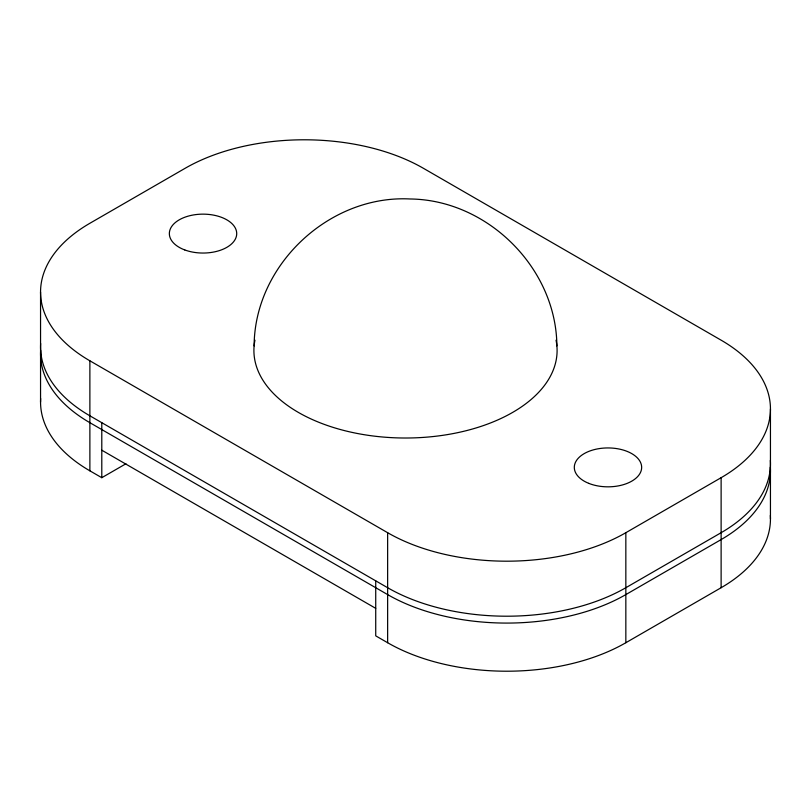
<?xml version="1.0" encoding="UTF-8"?>
<svg xmlns="http://www.w3.org/2000/svg" width="811" height="811" viewBox="0 0 811 811"><rect width="100%" height="100%" fill="white"/><g stroke="black" fill="none" stroke-linecap="round" stroke-linejoin="round"><path stroke-width="1.22" d="M254.117 345.912C254.482 264.791 329.367 194.711 410.163 198.979C487.685 199.871 556.346 268.188 556.883 345.912M40.662 398.546A168.435 97.249 0 0 0 89.879 470.826L101.791 477.699L125.928 463.77M89.879 360.804L387.638 532.705A168.435 97.249 0 0 0 625.839 532.705L721.121 477.699A168.435 97.249 0 0 0 721.121 340.174L423.362 168.272A168.435 97.249 0 0 0 185.161 168.272L89.879 223.278A168.435 97.249 0 0 0 89.879 360.804L89.879 470.826M375.726 580.848L375.726 635.854L387.638 642.728A168.435 97.249 0 0 0 625.839 642.728L721.121 587.722A168.435 97.249 0 0 0 770.338 515.441M101.791 450.196L375.726 608.351M770.45 408.937L770.45 518.959M721.121 477.699L721.121 587.722M625.839 532.705L625.839 642.728M387.638 532.705L387.638 642.728M101.791 422.693L101.791 477.699M40.55 292.041L40.55 402.063M770.338 460.425A168.435 97.249 0 0 1 721.121 532.705L625.839 587.722A168.435 97.249 0 0 1 387.638 587.722L89.879 415.81A168.435 97.249 0 0 1 40.662 343.529M770.338 467.308A168.435 97.249 0 0 1 721.121 539.589L625.839 594.595A168.435 97.249 0 0 1 387.638 594.595L89.879 422.693A168.435 97.249 0 0 1 40.662 350.413M556.042 340.204A151.586 87.517 0 0 1 405.5 438.011A151.586 87.517 0 0 1 254.958 340.204M184.746 249.93A33.687 19.454 0 0 0 236.67 234.572A33.687 19.454 0 0 0 187.665 216.284A33.687 19.454 0 0 0 184.746 249.93M588.756 483.356A33.687 19.454 0 0 0 641.542 469.011A33.687 19.454 0 0 0 593.622 449.791A33.687 19.454 0 0 0 588.756 483.356"/></g></svg>
